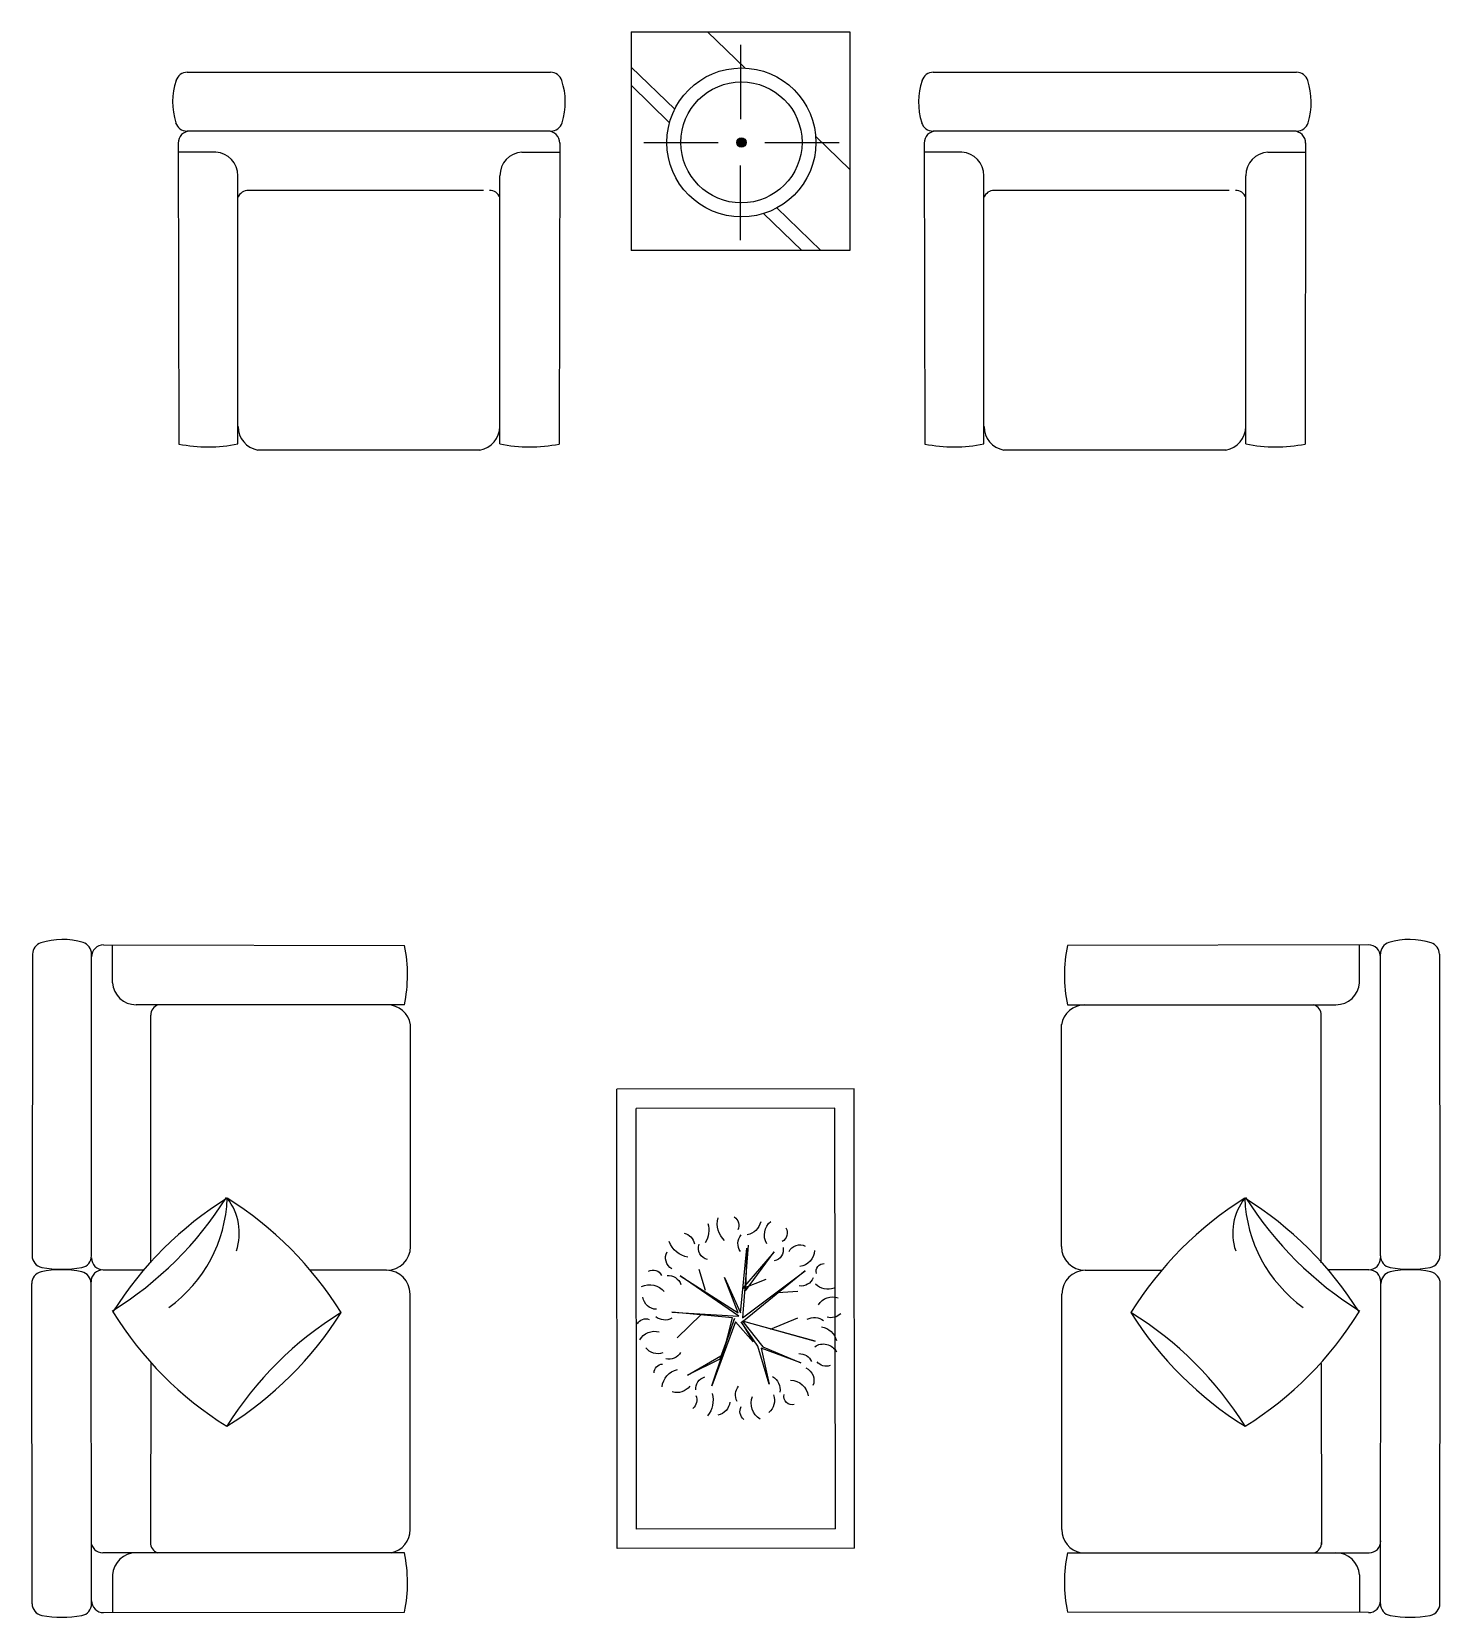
# Model space of a CAD drawing. Header units: millimetres. Extents: x 356 to 23963, y 1202 to 21076.
# Drawn here: x 17919 to 20440, y 1899 to 4739 of the extents above; entities that cross this region are included whole.
import ezdxf

# ---------------------------------------------------------------- set-up
doc = ezdxf.new("R2010")
doc.units = ezdxf.units.MM

msp = doc.modelspace()

# ---------------------------------------------------------------- hatches: boundary and pattern name
msp.add_hatch(color=0).paths.add_polyline_path([(19197.5, 4540.9, 1), (19180.8, 4540.9, 1)])

# ---------------------------------------------------------------- linework, layer by layer
at = {"color": 0}
for p, q in [((18991.4, 4739.2), (19383.2, 4739.2)), ((18991.4, 4739.2), (18991.4, 4347.4)), ((19128.4, 4739.2), (19195.7, 4674.1)), ((19187.6, 4716), (19187.6, 4582.6)), ((19383.2, 4739.2), (19383.2, 4347.4)), ((18197.1, 4666.6), (18847.4, 4666.6)), ((18991.4, 4676), (19069.7, 4600.3)), ((19532.5, 4666.6), (20182.7, 4666.6)), ((18991.4, 4643.2), (19060.5, 4576.3)), ((18842.5, 4561.1), (18196.6, 4561.1)), ((19322, 4551.8), (19383.2, 4492.6)), ((20177.8, 4561.1), (19532, 4561.1)), ((18180.7, 4539.9), (18181.7, 4000.7)), ((18248.2, 4523.7), (18180.7, 4523.7)), ((18796.2, 4523.7), (18863.7, 4523.7)), ((18863.7, 4539.9), (18862.7, 4000.7)), ((19014.1, 4540.9), (19147.4, 4540.9)), ((19230.8, 4540.9), (19364.2, 4540.9)), ((19516.1, 4539.9), (19517.1, 4000.7)), ((19583.6, 4523.7), (19516.1, 4523.7)), ((20131.6, 4523.7), (20199.1, 4523.7)), ((20199.1, 4539.9), (20198.1, 4000.7)), ((19187.6, 4365.9), (19187.6, 4499.3)), ((18287.7, 4000.9), (18287.7, 4481.3)), ((18756.7, 4000.9), (18756.7, 4481.3)), ((19623.1, 4000.9), (19623.1, 4481.3)), ((20092.1, 4000.9), (20092.1, 4481.3)), ((18727.1, 4454.9), (18306.5, 4454.9)), ((20062.4, 4454.9), (19641.9, 4454.9)), ((19228.7, 4413.6), (19297.1, 4347.4)), ((19252.4, 4423.5), (19331, 4347.4)), ((19383.2, 4347.4), (18991.4, 4347.4)), ((18721, 3990), (18323.4, 3990)), ((20056.4, 3990), (19658.8, 3990)), ((18046.9, 3103.4), (18586, 3102.4)), ((18063.1, 3035.9), (18063.1, 3103.3)), ((20311.8, 3103.4), (19772.7, 3102.4)), ((20295.6, 3035.9), (20295.6, 3103.3)), ((17920.2, 3087), (17919.3, 2546.8)), ((18025.6, 2546.7), (18025.6, 3087.4)), ((20333.1, 2546.7), (20333.1, 3087.4)), ((20438.5, 3087), (20439.3, 2546.8)), ((18585.9, 2996.4), (18105.5, 2996.4)), ((19772.8, 2996.4), (20253.2, 2996.4)), ((18131.9, 2534.4), (18131.9, 2977.6)), ((18596.7, 2563.1), (18596.7, 2960.7)), ((19761.9, 2563.1), (19761.9, 2960.7)), ((20226.8, 2534.4), (20226.8, 2977.6)), ((19390.8, 2845.5), (18965.9, 2845)), ((18966.9, 2022.7), (18965.9, 2845)), ((19391.7, 2023.2), (19390.8, 2845.5)), ((19356.4, 2811), (19000.4, 2810.6)), ((19001.3, 2057.2), (19000.4, 2810.6)), ((19357.3, 2057.6), (19356.4, 2811)), ((19187.3, 2444.8), (19198.8, 2560.5)), ((19201.4, 2565.7), (19191.2, 2435.7)), ((19198.8, 2560.5), (19196.3, 2484.2)), ((19247.8, 2554.1), (19191.1, 2488.1)), ((19196.3, 2484.2), (19247.8, 2554.1)), ((18025.6, 1923.4), (18024.9, 2500.3)), ((18046.2, 2521.6), (18118.8, 2521.4)), ((18553.6, 2520.7), (18417.4, 2520.7)), ((19184.7, 2438.3), (19079.3, 2511)), ((19079.3, 2511), (19183.4, 2444.8)), ((19124.8, 2484.6), (19113.5, 2522.3)), ((19183.4, 2444.8), (19159, 2507.6)), ((19159, 2507.6), (19187.3, 2444.8)), ((19191.1, 2488.1), (19233.1, 2505.1)), ((19191.2, 2435.7), (19302.9, 2519.5)), ((19302.9, 2519.5), (19192.5, 2429.6)), ((19805.1, 2520.7), (19941.3, 2520.7)), ((20312.5, 2521.6), (20239.9, 2521.4)), ((20333.1, 1923.4), (20333.8, 2500.3)), ((17919.3, 1923.5), (17918.6, 2496.9)), ((18596, 2056.2), (18596, 2478.2)), ((19254.4, 2480.8), (19289.9, 2483.1)), ((19762.6, 2056.2), (19762.6, 2478.2)), ((20439.4, 1923.5), (20440.1, 2496.9)), ((19173, 2435.7), (19064.2, 2446)), ((19064.2, 2446), (19184.7, 2438.3)), ((19117.1, 2441.3), (19073.8, 2400)), ((19135.9, 2313.9), (19176.9, 2434.4)), ((19178.2, 2428.3), (19135.9, 2313.9)), ((19176.9, 2434.4), (19150.1, 2361.6)), ((19156.6, 2370.2), (19173, 2435.7)), ((19210.3, 2392.4), (19178.2, 2428.3)), ((19218.5, 2385), (19188.6, 2428.3)), ((19188.6, 2428.3), (19210.3, 2392.4)), ((19320.8, 2393.8), (19191.2, 2429.6)), ((19191.2, 2429.6), (19227.2, 2383.8)), ((19192.5, 2429.6), (19320.8, 2393.8)), ((19241, 2415), (19289.9, 2435.8)), ((19092.5, 2332.9), (19156.6, 2370.2)), ((19150.1, 2361.6), (19092.5, 2332.9)), ((19238.5, 2316.6), (19218.5, 2385)), ((19295.3, 2355.2), (19224.6, 2381.2)), ((19224.6, 2381.2), (19238.5, 2316.6)), ((19227.2, 2383.8), (19295.3, 2355.2)), ((18131.6, 2354.1), (18131.1, 2029.9)), ((20227.1, 2354.1), (20227.5, 2029.9)), ((19357.3, 2057.6), (19001.3, 2057.2)), ((19391.7, 2023.2), (18966.9, 2022.7)), ((18585.9, 2014.7), (18046.1, 2014.7)), ((19772.8, 2014.7), (20312.6, 2014.7)), ((18063.1, 1975.2), (18063.1, 1907.7)), ((20295.6, 1975.2), (20295.6, 1907.7)), ((18046.9, 1907.7), (18586, 1908.7)), ((20311.8, 1907.7), (19772.7, 1908.7))]:
    msp.add_line(p, q, dxfattribs=at)
for radius in [133.4, 108.4, 8.34]:
    msp.add_circle((19189.1, 4540.9), radius, dxfattribs=at)
for centre, radius, start, end in [((18197.1, 4645.3), 21.3, 90.0973, 162.0422), ((18847.3, 4645.3), 21.3, 17.9578, 89.9027), ((19532.5, 4645.3), 21.3, 90.0973, 162.0422), ((20182.7, 4645.3), 21.3, 17.9578, 89.9027), ((18296.5, 4613.1), 125.7, 162.0422, 197.1102), ((18748, 4613.1), 125.7, 342.8898, 17.9578), ((19631.9, 4613.1), 125.7, 162.0422, 197.1102), ((20083.3, 4613.1), 125.7, 342.8898, 17.9578), ((18196.6, 4582.4), 21.3, 197.1102, 270), ((18847.8, 4582.4), 21.3, 270, 342.8898), ((19532, 4582.4), 21.3, 197.1102, 270), ((20183.2, 4582.4), 21.3, 270, 342.8898), ((18202, 4539.9), 21.3, 90, 180.0973), ((18842.5, 4539.9), 21.3, 359.9027, 90), ((19537.4, 4539.9), 21.3, 90, 180.0973), ((20177.8, 4539.9), 21.3, 359.9027, 90), ((18245.2, 4481.3), 42.5, 0, 85.9599), ((18799.2, 4481.3), 42.5, 94.0401, 180), ((19580.6, 4481.3), 42.5, 0, 85.9599), ((20134.6, 4481.3), 42.5, 94.0401, 180), ((18305.7, 4436), 18.9, 87.5209, 161.4117), ((18738.8, 4436), 18.9, 18.5883, 92.4791), ((19641.1, 4436), 18.9, 87.5209, 161.4117), ((20074.1, 4436), 18.9, 18.5883, 92.4791), ((18330.4, 4031.9), 42.5, 180.0973, 260.5425), ((18714, 4031.9), 42.5, 279.4575, 359.9027), ((19665.8, 4031.9), 42.5, 180.0973, 260.5425), ((20049.4, 4031.9), 42.5, 279.4575, 359.9027), ((18234.4, 4258.1), 262.7, 258.4275, 281.7111), ((18810, 4258.1), 262.7, 258.2889, 281.5725), ((19569.8, 4258.1), 262.7, 258.4275, 281.7111), ((20145.4, 4258.1), 262.7, 258.2889, 281.5725), ((17941.4, 3087), 21.3, 107.9578, 179.9027), ((17973.6, 2987.6), 125.7, 72.8898, 107.9578), ((18004.3, 3087.4), 21.3, 0, 72.8898), ((18046.9, 3082.1), 21.3, 89.9027, 180), ((18328.6, 3049.7), 262.7, 348.2889, 11.5725), ((20030, 3049.7), 262.7, 168.4275, 191.7111), ((20311.8, 3082.1), 21.3, 0, 90.0973), ((20354.3, 3087.4), 21.3, 107.1102, 180), ((20385.1, 2987.6), 125.7, 72.0422, 107.1102), ((20417.3, 3087), 21.3, 0.0973, 72.0422), ((18105.5, 3038.9), 42.5, 184.0401, 270), ((20253.2, 3038.9), 42.5, 270, 355.9599), ((18150.8, 2978.4), 18.9, 108.5883, 182.4791), ((18554.8, 2953.7), 42.5, 9.4575, 89.9027), ((19803.9, 2953.7), 42.5, 90.0973, 170.5425), ((20207.9, 2978.4), 18.9, 357.5209, 71.4117), ((17725.7, 2990.6), 638.8, 301.7996, 327.9253), ((18605.2, 2106.9), 638.8, 121.7996, 147.9253), ((18015.4, 2659.4), 253.4, 305.9801, 357.8245), ((18190.6, 2587.9), 99.6, 341.1707, 38.3962), ((17929.4, 2108.5), 638.8, 31.7996, 57.9253), ((20429.3, 2108.5), 638.8, 122.0747, 148.2004), ((20168.1, 2587.9), 99.6, 141.6038, 198.8293), ((20343.3, 2659.4), 253.4, 182.1755, 234.0199), ((19753.5, 2106.9), 638.8, 32.0747, 58.2004), ((20633, 2990.6), 638.8, 212.0747, 238.2004), ((18554.2, 2563.2), 42.5, 269.9027, 359.9027), ((19804.4, 2563.2), 42.5, 180.0973, 270.0973), ((17940.6, 2546.8), 21.3, 179.9027, 259.2324), ((18004.3, 2546.7), 21.3, 280.5729, 359.9027), ((18046.9, 2542.8), 21.3, 179.9027, 269.9027), ((20311.8, 2542.8), 21.3, 270.0973, 0.0973), ((20354.3, 2546.7), 21.3, 180.0973, 259.4271), ((20418.1, 2546.8), 21.3, 280.7676, 0.0973), ((17939.8, 2496.9), 21.3, 102.5381, 180), ((17972.1, 2351.7), 170.1, 77.7815, 102.5381), ((17972.8, 2716), 193.5, 259.2324, 280.5729), ((18003.6, 2497.1), 21.3, 0, 77.7815), ((18046.1, 2500.3), 21.3, 89.9027, 180), ((18553.5, 2478.2), 42.5, 0, 89.9027), ((19805.2, 2478.2), 42.5, 90.0973, 180), ((20312.5, 2500.3), 21.3, 0, 90.0973), ((20355, 2497.1), 21.3, 102.2185, 180), ((20385.9, 2716), 193.5, 259.4271, 280.7676), ((20386.5, 2351.7), 170.1, 77.4619, 102.2185), ((20418.8, 2496.9), 21.3, 0, 77.4619), ((18606.8, 2782.7), 638.8, 211.7996, 237.9253), ((18808.9, 1902.2), 638.8, 121.7996, 147.9253), ((17931, 2784.3), 638.8, 301.7996, 327.9253), ((19549.8, 1902.2), 638.8, 32.0747, 58.2004), ((20427.6, 2784.3), 638.8, 212.0747, 238.2004), ((19751.9, 2782.7), 638.8, 302.0747, 328.2004), ((18553.5, 2056.3), 42.5, 281.9081, 359.9027), ((19805.2, 2056.3), 42.5, 180.0973, 258.0919), ((18046.1, 2035.9), 21.3, 179.9027, 269.9027), ((18150.1, 2032.6), 18.9, 177.5209, 251.4117), ((20208.6, 2032.6), 18.9, 288.5883, 2.4791), ((20312.5, 2035.9), 21.3, 270.0973, 0.0973), ((18105.5, 1972.2), 42.5, 90, 175.9599), ((18328.6, 1961.4), 262.7, 348.4275, 11.7111), ((20030, 1961.4), 262.7, 168.2889, 191.5725), ((20253.2, 1972.2), 42.5, 4.0401, 90), ((17940.6, 1923.5), 21.3, 180, 259.2228), ((18004.4, 1923.4), 21.3, 280.5729, 359.9027), ((18046.9, 1928.9), 21.3, 180, 270.0973), ((20311.8, 1928.9), 21.3, 269.9027, 0), ((20354.3, 1923.4), 21.3, 180.0973, 259.4271), ((20418.1, 1923.5), 21.3, 280.7772, 0), ((17972.8, 2092.7), 193.5, 259.2228, 280.5729), ((20385.9, 2092.7), 193.5, 259.4271, 280.7772)]:
    msp.add_arc(centre, radius, start, end, dxfattribs=at)
at = {"color": 0, "extrusion": (0, 0, -1)}
for centre, major_axis, start_param, end_param in [((19187.9, 2604.4), (29.7, 29.7), 3.119665, 4.17552), ((19165, 2600.7), (13.7, 13.7), -0.168576, 1.180577), ((19080.5, 2563.2), (17.6, 17.6), -0.540488, 0.582887), ((19088.4, 2592.7), (29.9, 29.9), 0.495607, 1.356514), ((19194.1, 2613.8), (21.3, 21.3), 0.99899, 2.174975), ((19261, 2584), (-21.8, 21.8), 4.963816, 6.399957), ((19254.5, 2587.5), (-11.8, 11.8), 1.775821, 3.472355), ((19101, 2586.9), (30.8, 30.8), 2.534785, 3.58455), ((19133.2, 2560.5), (15, 15), 2.597457, 4.255739), ((19207.3, 2568.1), (-17.3, 17.3), 4.894894, 6.209265), ((19243.3, 2557.7), (14.6, 14.6), 0.588849, 2.139269), ((19293.8, 2545), (-15.2, 15.2), 5.94085, 7.533141), ((19076.9, 2543.2), (-16.7, 16.7), 4.494462, 5.97098), ((19289.8, 2557.7), (-21.4, 21.4), 2.412933, 3.806953), ((19336.4, 2519.1), (9.63, 9.63), 3.637708, 5.574611), ((19030.9, 2504.8), (-11.7, 11.7), 0.260288, 1.930326), ((19057.6, 2487.2), (-17.3, 17.3), 0.71489, 2.029848), ((19296, 2515.9), (-16.5, 16.5), 2.748968, 4.071251), ((19024.7, 2460.9), (-24, 24), 0.343258, 1.666965), ((19036.9, 2475.3), (17.2, 17.2), 2.359421, 3.812742), ((19344.1, 2518), (22.1, 22.1), 2.001057, 3.151731), ((19352.1, 2443.6), (20.9, 20.9), 4.465952, 5.85576), ((19350, 2459.2), (16.5, 16.5), 1.556652, 2.67951), ((19017.4, 2417.3), (11.7, 11.7), 4.417954, 5.883919), ((19033.3, 2381.4), (21.3, 21.3), 4.435356, 5.7884), ((19051.8, 2455.7), (17, 17), 1.811769, 3.074319), ((19319.6, 2410.5), (-18.3, 18.3), 0.269504, 1.469985), ((19326.2, 2386.2), (24.1, 24.1), -0.596761, 0.530229), ((19335.7, 2361.9), (-19, 19), 0.1729, 1.85548), ((19039.6, 2399.2), (19.7, 19.7), 2.029873, 3.258277), ((19059.3, 2385.1), (-16.8, 16.8), 2.857787, 4.168751), ((19293.2, 2348.4), (16.3, 16.3), -0.835936, 0.386912), ((19048.4, 2337.3), (11, 11), 3.912813, 5.455212), ((19082.5, 2308.1), (-25.3, 25.3), 5.610896, 6.838603), ((19129.1, 2308.8), (-15.3, 15.3), 5.385771, 6.799513), ((19228.7, 2305.8), (20.9, 20.9), -0.212594, 0.90159), ((19294.9, 2323.7), (-17, 17), 1.193932, 2.764391), ((19340.9, 2370.4), (-15.2, 15.2), 3.608489, 4.799895), ((19073.6, 2331.6), (-21.1, 21.1), 3.030383, 4.209272), ((19201.4, 2297.8), (16.4, 16.4), 3.381045, 4.65182), ((19276.2, 2291.2), (-23.2, 23.2), 0.812708, 2.215848), ((19089.4, 2288.6), (14, 14), 0.378865, 1.679355), ((19092.7, 2288.1), (-32.2, 32.2), 2.096822, 3.023848), ((19142.4, 2287.2), (-18.4, 18.4), 2.447851, 3.758583), ((19205.6, 2268.1), (13.6, 13.6), 3.048732, 4.380826), ((19240.1, 2282.5), (23.7, 23.7), 2.915554, 4.30502), ((19220.2, 2287.4), (-19.8, 19.8), 1.99053, 3.233966), ((19280.2, 2294.8), (-10.7, 10.7), 3.690915, 5.731825)]:
    msp.add_ellipse(centre, major_axis=major_axis, ratio=1, start_param=start_param, end_param=end_param, dxfattribs=at)

doc.saveas('drawing.dxf')
